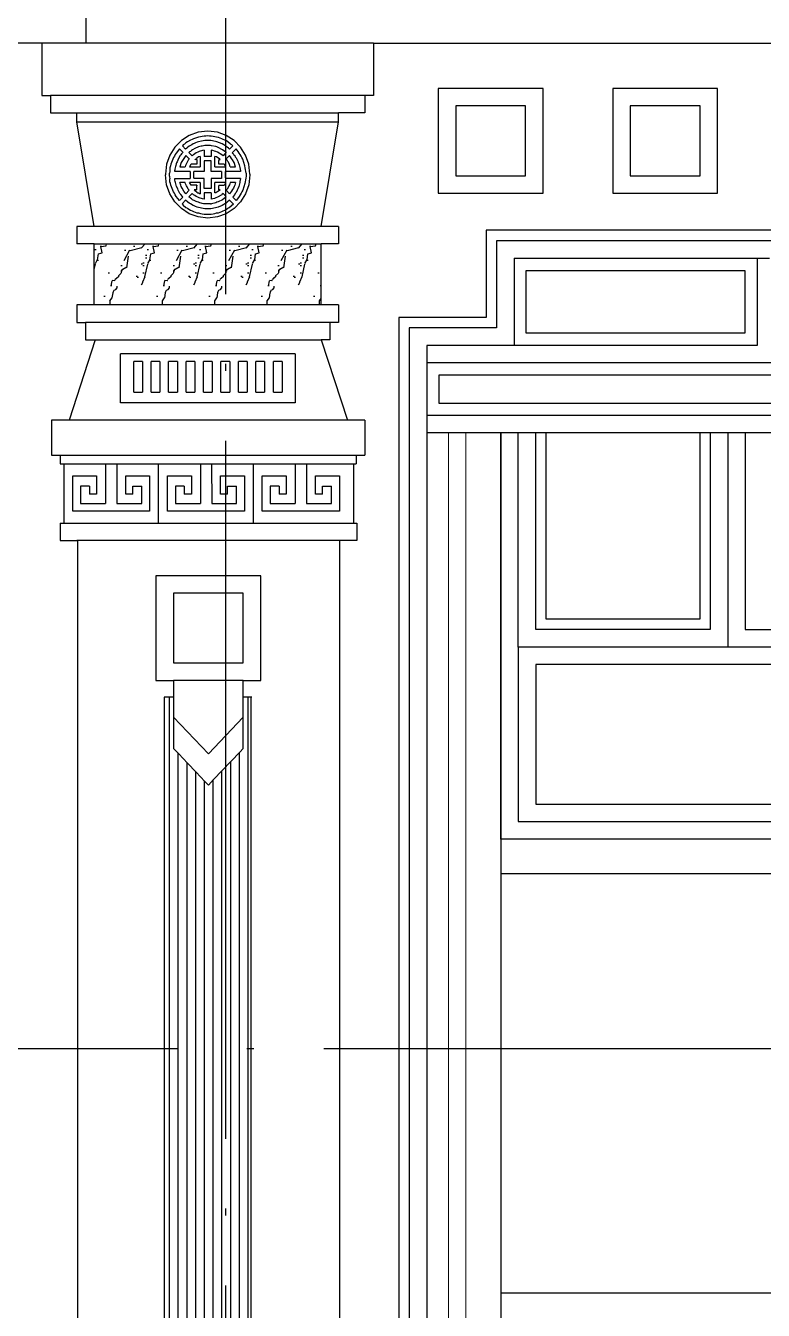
# Model space of a CAD drawing. Extents: x 44111 to 90315, y 4379 to 151689.
# Drawn here: x 60200 to 62312, y 134869 to 138549 of the extents above; entities that cross this region are included whole.
import ezdxf

# ---------------------------------------------------------------- set-up
doc = ezdxf.new("R2010")
doc.units = 0
doc.header["$LTSCALE"] = 1000
doc.header["$MEASUREMENT"] = 0
doc.linetypes.add('DOTE', pattern=[2.42, 2, -0.2, 0.02, -0.2])
for name, color, linetype in [('A-DOTE', 1, 'DOTE'), ('A-立面外墙材料填充', 8, 'Continuous'), ('A-立面看线', 50, 'Continuous'), ('J-LM-外墙材料分色', 249, 'Continuous'), ('J-LM-门窗框', 157, 'Continuous'), ('J-LM-门窗洞', 35, 'Continuous'), ('SURFACE', 6, 'Continuous')]:
    doc.layers.add(name, color=color, linetype=linetype)
doc.layers.add('细线', color=8, linetype='Continuous', lineweight=0)

# ---------------------------------------------------------------- blocks, each defined once
blk = doc.blocks.new('IKJJJJJJJ')
at = {"layer": 'A-立面外墙材料填充'}
for p, q in [((637449.7, -890108.2), (637427.3, -890122.8)), ((637475.1, -890098.9), (637449.7, -890108.2)), ((637462.5, -890117.5), (637457.8, -890120)), ((637476.7, -890112.7), (637462.5, -890117.5)), ((637502.8, -890095.7), (637475.1, -890098.9)), ((637482.3, -890111.9), (637476.7, -890112.7)), ((637487, -890111.1), (637482.3, -890111.9)), ((637492.5, -890110.3), (637487, -890111.1)), ((637497.2, -890110.3), (637492.5, -890110.3)), ((637502.8, -890109.5), (637497.2, -890110.3)), ((637530.4, -890098.9), (637502.8, -890095.7)), ((637507.5, -890110.3), (637502.8, -890109.5)), ((637513, -890110.3), (637507.5, -890110.3)), ((637518.6, -890111.1), (637513, -890110.3)), ((637528, -890112.7), (637518.6, -890111.1)), ((637533.6, -890114.3), (637528, -890112.7)), ((637555.8, -890108.2), (637530.4, -890098.9)), ((637543, -890117.5), (637533.6, -890114.3)), ((637547, -890120), (637543, -890117.5)), ((637578.3, -890122.8), (637555.8, -890108.2)), ((637408.6, -890141.9), (637394.3, -890164.8)), ((637427.3, -890122.8), (637408.6, -890141.9)), ((637421.5, -890146.6), (637412, -890158.7)), ((637431.3, -890156.6), (637421.5, -890146.6)), ((637432.5, -890135.3), (637430.5, -890137.9)), ((637439.6, -890147.3), (637430.5, -890137.9)), ((637436.5, -890132.9), (637432.5, -890135.3)), ((637440.4, -890129.6), (637436.5, -890132.9)), ((637442.8, -890144.8), (637439.6, -890147.3)), ((637445.2, -890126.4), (637440.4, -890129.6)), ((637446, -890141.6), (637442.8, -890144.8)), ((637453.1, -890121.6), (637445.2, -890126.4)), ((637449.9, -890139.2), (637446, -890141.6)), ((637453.1, -890136.8), (637449.9, -890139.2)), ((637453.8, -890153.8), (637450.7, -890155.4)), ((637457.8, -890120), (637453.1, -890121.6)), ((637457, -890135.2), (637453.1, -890136.8)), ((637456.2, -890151.4), (637453.8, -890153.8)), ((637459.4, -890149), (637456.2, -890151.4)), ((637460.9, -890132.7), (637457, -890135.2)), ((637465.7, -890145.8), (637459.4, -890149)), ((637464.1, -890131.1), (637460.9, -890132.7)), ((637468, -890129.5), (637464.1, -890131.1)), ((637469.6, -890144.1), (637465.7, -890145.8)), ((637472.8, -890127.9), (637468, -890129.5)), ((637472.8, -890142.5), (637469.6, -890144.1)), ((637476.7, -890126.3), (637472.8, -890127.9)), ((637476.7, -890140.9), (637472.8, -890142.5)), ((637478.3, -890154.5), (637474.4, -890156.1)), ((637484.6, -890124.7), (637476.7, -890126.3)), ((637479.9, -890140.1), (637476.7, -890140.9)), ((637487.8, -890151.3), (637478.3, -890154.5)), ((637483.8, -890139.3), (637479.9, -890140.1)), ((637487, -890138.5), (637483.8, -890139.3)), ((637494.1, -890123.1), (637484.6, -890124.7)), ((637494.9, -890136.9), (637487, -890138.5)), ((637492.5, -890150.5), (637487.8, -890151.3)), ((637492.5, -890150.5), (637492.5, -890153)), ((637492.5, -890153), (637492.5, -890168.2)), ((637511.5, -890123.1), (637494.1, -890123.1)), ((637510.7, -890136.9), (637494.9, -890136.9)), ((637513.8, -890137.7), (637510.7, -890136.9)), ((637516.2, -890123.9), (637511.5, -890123.1)), ((637517.8, -890151.3), (637513, -890150.5)), ((637513, -890150.5), (637513, -890153)), ((637513, -890153), (637513, -890168.2)), ((637525.7, -890140.1), (637513.8, -890137.7)), ((637520.1, -890124.7), (637516.2, -890123.9)), ((637522.5, -890152.9), (637517.8, -890151.3)), ((637524.9, -890125.5), (637520.1, -890124.7)), ((637526.5, -890154.5), (637522.5, -890152.9)), ((637528.8, -890126.3), (637524.9, -890125.5)), ((637528.8, -890140.9), (637525.7, -890140.1)), ((637531.2, -890156.1), (637526.5, -890154.5)), ((637544.6, -890132.7), (637528.8, -890126.3)), ((637532.8, -890142.5), (637528.8, -890140.9)), ((637545.4, -890149), (637532.8, -890142.5)), ((637548.5, -890135.2), (637544.6, -890132.7)), ((637551.7, -890153.8), (637545.4, -890149)), ((637551.7, -890121.6), (637547, -890120)), ((637551.7, -890136.8), (637548.5, -890135.2)), ((637556.4, -890124), (637551.7, -890121.6)), ((637555.7, -890139.2), (637551.7, -890136.8)), ((637554.9, -890155.4), (637551.7, -890153.8)), ((637558.8, -890141.6), (637555.7, -890139.2)), ((637560.4, -890126.4), (637556.4, -890124)), ((637562, -890144.8), (637558.8, -890141.6)), ((637568.3, -890132.9), (637560.4, -890126.4)), ((637565.1, -890147.3), (637562, -890144.8)), ((637574.9, -890138), (637565.1, -890147.3)), ((637572.2, -890135.3), (637568.3, -890132.9)), ((637574.9, -890138), (637572.2, -890135.3)), ((637584.1, -890146.6), (637574.3, -890156.6)), ((637597, -890141.9), (637578.3, -890122.8)), ((637590.4, -890154.6), (637584.1, -890146.6)), ((637592.7, -890158.7), (637590.4, -890154.6)), ((637611.2, -890164.8), (637597, -890141.9)), ((637385.2, -890190.7), (637382, -890219)), ((637394.3, -890164.8), (637385.2, -890190.7)), ((637397, -890190.9), (637396.2, -890195.7)), ((637398.6, -890186.1), (637397, -890190.9)), ((637401, -890181.2), (637398.6, -890186.1)), ((637402.5, -890176.4), (637401, -890181.2)), ((637404.9, -890171.6), (637402.5, -890176.4)), ((637407.3, -890167.5), (637404.9, -890171.6)), ((637409.6, -890162.7), (637407.3, -890167.5)), ((637412, -890158.7), (637409.6, -890162.7)), ((637412.8, -890190), (637411.2, -890194)), ((637413.6, -890186.8), (637412.8, -890190)), ((637415.2, -890183.5), (637413.6, -890186.8)), ((637416.8, -890179.5), (637415.2, -890183.5)), ((637423.1, -890166.6), (637416.8, -890179.5)), ((637425.4, -890163.4), (637423.1, -890166.6)), ((637427, -890186.1), (637423.1, -890198.1)), ((637427.8, -890161), (637425.4, -890163.4)), ((637434.1, -890174), (637427, -890186.1)), ((637430.2, -890157.7), (637427.8, -890161)), ((637431.3, -890156.6), (637430.2, -890157.7)), ((637440.4, -890165.9), (637434.1, -890174)), ((637443.6, -890185.2), (637438.8, -890194.8)), ((637449.9, -890175.6), (637440.4, -890165.9)), ((637445.2, -890182.7), (637443.6, -890185.2)), ((637446.7, -890179.5), (637445.2, -890182.7)), ((637449.1, -890177.1), (637446.7, -890179.5)), ((637450.7, -890155.4), (637448.9, -890156.8)), ((637458.6, -890166.6), (637448.9, -890156.8)), ((637449.9, -890175.6), (637449.1, -890177.1)), ((637455.4, -890190.1), (637453.8, -890192.5)), ((637471.2, -890190.1), (637455.4, -890190.1)), ((637460.2, -890165), (637458.6, -890166.6)), ((637462.5, -890163.4), (637460.2, -890165)), ((637465.7, -890161), (637462.5, -890163.4)), ((637469.6, -890158.5), (637465.7, -890161)), ((637467, -890177.1), (637465.7, -890178)), ((637470.4, -890174.8), (637467, -890177.1)), ((637471.2, -890177.1), (637467, -890177.1)), ((637474.4, -890156.1), (637469.6, -890158.5)), ((637472, -890173.2), (637470.4, -890174.8)), ((637471.2, -890177.1), (637471.2, -890179.6)), ((637471.2, -890179.6), (637471.2, -890190.1)), ((637476.7, -890169.9), (637472, -890173.2)), ((637481.5, -890168.3), (637476.7, -890169.9)), ((637481.5, -890168.3), (637481.5, -890198.1)), ((637513, -890168.2), (637492.5, -890168.2)), ((637513, -890181.2), (637492.5, -890181.2)), ((637492.5, -890181.2), (637492.5, -890211.9)), ((637513, -890211.9), (637513, -890181.2)), ((637528, -890169.9), (637523.3, -890168.3)), ((637523.3, -890198.1), (637523.3, -890168.3)), ((637537.5, -890176.4), (637528, -890169.9)), ((637543, -890163.4), (637531.2, -890156.1)), ((637534.3, -890177.1), (637534.3, -890179.6)), ((637534.3, -890177.1), (637538.2, -890177.1)), ((637534.3, -890190.1), (637534.3, -890179.6)), ((637550.1, -890190.1), (637534.3, -890190.1)), ((637538.2, -890177.1), (637537.5, -890176.4)), ((637544.6, -890165), (637543, -890163.4)), ((637547, -890166.6), (637544.6, -890165)), ((637556, -890156.6), (637547, -890166.6)), ((637551.7, -890192.5), (637550.1, -890190.1)), ((637556, -890156.6), (637554.9, -890155.4)), ((637565.1, -890165.9), (637555.2, -890175.3)), ((637556.4, -890177.1), (637555.2, -890175.3)), ((637558.8, -890179.5), (637556.4, -890177.1)), ((637560.4, -890182.7), (637558.8, -890179.5)), ((637562, -890185.2), (637560.4, -890182.7)), ((637565.1, -890191.6), (637562, -890185.2)), ((637568.3, -890169.9), (637565.1, -890165.9)), ((637565.9, -890194.8), (637565.1, -890191.6)), ((637570.6, -890174), (637568.3, -890169.9)), ((637573.8, -890178), (637570.6, -890174)), ((637574.3, -890156.6), (637573, -890157.9)), ((637573, -890157.9), (637575.4, -890160.3)), ((637578.5, -890186.1), (637573.8, -890178)), ((637575.4, -890160.3), (637577.7, -890163.5)), ((637577.7, -890163.5), (637580.1, -890165.9)), ((637582.4, -890198.1), (637578.5, -890186.1)), ((637580.1, -890165.9), (637581.7, -890169.1)), ((637581.7, -890169.1), (637584.1, -890172.4)), ((637584.1, -890172.4), (637588.8, -890182)), ((637588.8, -890182), (637590.4, -890186.1)), ((637590.4, -890186.1), (637592, -890189.3)), ((637592, -890189.3), (637592.7, -890192.5)), ((637595.9, -890162.7), (637592.7, -890158.7)), ((637598.3, -890167.5), (637595.9, -890162.7)), ((637600.6, -890171.6), (637598.3, -890167.5)), ((637603, -890176.4), (637600.6, -890171.6)), ((637609.3, -890195.7), (637603, -890176.4)), ((637620.3, -890190.7), (637611.2, -890164.8)), ((637623.5, -890219), (637620.3, -890190.7)), ((637382, -890219), (637382, -890221.5)), ((637385.2, -890249.8), (637382, -890221.5)), ((637393.9, -890211.1), (637393.1, -890216.7)), ((637393.1, -890224.7), (637393.1, -890216.7)), ((637393.1, -890224.7), (637393.1, -890227.2)), ((637393.1, -890227.2), (637393.9, -890232.8)), ((637394.7, -890200.6), (637393.9, -890206.2)), ((637393.9, -890206.2), (637393.9, -890211.1)), ((637396.2, -890195.7), (637394.7, -890200.6)), ((637410.4, -890197.2), (637408.9, -890205.3)), ((637408.9, -890205.3), (637408.9, -890207.8)), ((637408.9, -890211.9), (637408.9, -890207.8)), ((637452.3, -890211.9), (637408.9, -890211.9)), ((637411.2, -890194), (637410.4, -890197.2)), ((637423.1, -890198.1), (637438.1, -890198.1)), ((637438.8, -890194.8), (637438.1, -890198.1)), ((637450.8, -890198.1), (637450.7, -890198.2)), ((637452.3, -890195.7), (637450.8, -890198.1)), ((637450.8, -890198.1), (637481.5, -890198.1)), ((637453.8, -890192.5), (637452.3, -890195.7)), ((637452.3, -890211.9), (637452.3, -890229.5)), ((637492.5, -890211.9), (637463.3, -890211.9)), ((637463.3, -890229.5), (637463.3, -890211.9)), ((637542.2, -890211.9), (637513, -890211.9)), ((637523.3, -890198.1), (637554, -890198.1)), ((637542.2, -890211.9), (637542.2, -890229.5)), ((637553.3, -890195.7), (637551.7, -890192.5)), ((637554, -890198.1), (637553.3, -890195.7)), ((637553.3, -890229.5), (637553.3, -890211.9)), ((637596.7, -890211.9), (637553.3, -890211.9)), ((637554, -890198.1), (637554.1, -890198.2)), ((637567.5, -890198.1), (637565.9, -890194.8)), ((637567.5, -890198.1), (637582.4, -890198.1)), ((637592.7, -890192.5), (637593.5, -890196.6)), ((637593.5, -890196.6), (637594.3, -890199.8)), ((637594.3, -890199.8), (637596.2, -890209.3)), ((637596.2, -890209.3), (637596.7, -890211.9)), ((637610.1, -890200.6), (637609.3, -890195.7)), ((637610.9, -890206.2), (637610.1, -890200.6)), ((637611.7, -890211.1), (637610.9, -890206.2)), ((637612.5, -890216.7), (637611.7, -890211.1)), ((637612.5, -890224.7), (637611.7, -890230.3)), ((637612.5, -890216.7), (637612.5, -890224.7)), ((637623.5, -890221.5), (637620.3, -890249.8)), ((637623.5, -890219), (637623.5, -890221.5)), ((637394.3, -890275.8), (637385.2, -890249.8)), ((637393.9, -890235.1), (637393.9, -890232.8)), ((637394.7, -890240.8), (637393.9, -890235.1)), ((637396.2, -890245.6), (637394.7, -890240.8)), ((637397, -890250.5), (637396.2, -890245.6)), ((637398.6, -890255.3), (637397, -890250.5)), ((637401, -890260.1), (637398.6, -890255.3)), ((637402.5, -890265), (637401, -890260.1)), ((637404.9, -890269.8), (637402.5, -890265)), ((637408.9, -890232), (637444.8, -890232)), ((637408.9, -890236.1), (637408.9, -890232)), ((637409.6, -890240.1), (637408.9, -890236.1)), ((637410.4, -890243.3), (637409.6, -890240.1)), ((637411.2, -890247.3), (637410.4, -890243.3)), ((637412.8, -890250.6), (637411.2, -890247.3)), ((637413.6, -890254.6), (637412.8, -890250.6)), ((637416.8, -890261.1), (637413.6, -890254.6)), ((637418.3, -890265.1), (637416.8, -890261.1)), ((637423.1, -890274.8), (637418.3, -890265.1)), ((637425.4, -890250.5), (637423.1, -890243.3)), ((637438.1, -890243.3), (637423.1, -890243.3)), ((637427, -890254.5), (637425.4, -890250.5)), ((637429.4, -890259.3), (637427, -890254.5)), ((637434.1, -890267.4), (637429.4, -890259.3)), ((637438.8, -890246.5), (637438.1, -890243.3)), ((637442, -890253), (637438.8, -890246.5)), ((637449.7, -890265.2), (637440.4, -890275.5)), ((637443.6, -890255.4), (637442, -890253)), ((637446.7, -890261.9), (637443.6, -890255.4)), ((637444.8, -890232), (637445.4, -890232)), ((637445.4, -890232), (637452.3, -890232)), ((637449.1, -890264.3), (637446.7, -890261.9)), ((637449.7, -890265.2), (637449.1, -890264.3)), ((637455.4, -890250.5), (637450.8, -890243.3)), ((637481.5, -890243.3), (637450.8, -890243.3)), ((637452.3, -890229.5), (637452.3, -890231.3)), ((637452.3, -890231.3), (637452.3, -890232)), ((637471.2, -890250.5), (637455.4, -890250.5)), ((637463.3, -890229.5), (637463.3, -890232)), ((637489.4, -890232), (637463.3, -890232)), ((637464.1, -890264.3), (637465.7, -890265.9)), ((637467, -890264.3), (637464.1, -890264.3)), ((637471.2, -890264.3), (637467, -890264.3)), ((637471.2, -890250.5), (637471.2, -890253)), ((637471.2, -890264.3), (637471.2, -890253)), ((637481.5, -890243.3), (637481.5, -890273)), ((637491.1, -890232), (637489.4, -890232)), ((637492.5, -890232), (637491.1, -890232)), ((637492.5, -890260.1), (637492.5, -890232)), ((637513, -890260.1), (637492.5, -890260.1)), ((637542.2, -890232), (637513, -890232)), ((637513, -890232), (637513, -890260.1)), ((637523.3, -890273), (637523.3, -890243.3)), ((637554, -890243.3), (637523.3, -890243.3)), ((637537.5, -890265), (637530.4, -890269.8)), ((637534.3, -890250.5), (637534.3, -890253)), ((637534.3, -890250.5), (637550.1, -890250.5)), ((637534.3, -890264.3), (637534.3, -890253)), ((637538.2, -890264.3), (637534.3, -890264.3)), ((637538.2, -890264.3), (637537.5, -890265)), ((637542.2, -890229.5), (637542.2, -890232)), ((637553.3, -890245.6), (637550.1, -890250.5)), ((637553.3, -890229.5), (637553.3, -890232)), ((637596.2, -890232), (637553.3, -890232)), ((637554, -890243.3), (637553.3, -890245.6)), ((637558.8, -890261.9), (637555.3, -890265.4)), ((637565.1, -890275.5), (637555.3, -890265.4)), ((637562, -890255.4), (637558.8, -890261.9)), ((637563.5, -890253), (637562, -890255.4)), ((637565.1, -890249.8), (637563.5, -890253)), ((637565.9, -890246.5), (637565.1, -890249.8)), ((637567.5, -890243.3), (637565.9, -890246.5)), ((637582.4, -890243.3), (637567.5, -890243.3)), ((637573.8, -890263.4), (637570.6, -890267.4)), ((637576.2, -890259.3), (637573.8, -890263.4)), ((637578.5, -890254.5), (637576.2, -890259.3)), ((637580.1, -890250.5), (637578.5, -890254.5)), ((637582.4, -890243.3), (637580.1, -890250.5)), ((637587.2, -890265.1), (637584.1, -890271.5)), ((637588.8, -890261.1), (637587.2, -890265.1)), ((637592, -890254.6), (637588.8, -890261.1)), ((637592.7, -890250.6), (637592, -890254.6)), ((637593.5, -890247.3), (637592.7, -890250.6)), ((637594.3, -890243.3), (637593.5, -890247.3)), ((637595.1, -890240.1), (637594.3, -890243.3)), ((637596.7, -890232), (637595.1, -890240.1)), ((637596.7, -890232), (637596.2, -890232)), ((637603, -890265), (637600.6, -890269.8)), ((637609.3, -890245.6), (637603, -890265)), ((637610.1, -890240.8), (637609.3, -890245.6)), ((637610.9, -890235.1), (637610.1, -890240.8)), ((637611.7, -890230.3), (637610.9, -890235.1)), ((637620.3, -890249.8), (637611.2, -890275.8)), ((637408.6, -890298.7), (637394.3, -890275.8)), ((637407.3, -890273.8), (637404.9, -890269.8)), ((637409.6, -890278.7), (637407.3, -890273.8)), ((637427.3, -890317.8), (637408.6, -890298.7)), ((637412, -890282.7), (637409.6, -890278.7)), ((637421.5, -890294.8), (637412, -890282.7)), ((637413.3, -890301), (637413.4, -890301)), ((637431.3, -890284.8), (637421.5, -890294.8)), ((637425.4, -890277.2), (637423.1, -890274.8)), ((637430.2, -890283.6), (637425.4, -890277.2)), ((637431.3, -890284.8), (637430.2, -890283.6)), ((637439.6, -890294.1), (637430.6, -890303.3)), ((637440.4, -890275.5), (637434.1, -890267.4)), ((637446, -890298.9), (637439.6, -890294.1)), ((637449.9, -890302.2), (637446, -890298.9)), ((637458.6, -890274.8), (637449, -890283.8)), ((637453.8, -890287.5), (637449, -890283.8)), ((637453.1, -890303.8), (637449.9, -890302.2)), ((637456.2, -890290), (637453.8, -890287.5)), ((637459.4, -890292.4), (637456.2, -890290)), ((637460.2, -890276.4), (637458.6, -890274.8)), ((637465.7, -890295.6), (637459.4, -890292.4)), ((637462.5, -890278), (637460.2, -890276.4)), ((637465.7, -890280.4), (637462.5, -890278)), ((637465.7, -890265.9), (637470.4, -890269.1)), ((637469.6, -890282.8), (637465.7, -890280.4)), ((637469.6, -890297.2), (637465.7, -890295.6)), ((637474.4, -890285.2), (637469.6, -890282.8)), ((637472.8, -890298.8), (637469.6, -890297.2)), ((637470.4, -890269.1), (637472, -890270.7)), ((637472, -890270.7), (637474.4, -890272.3)), ((637476.7, -890299.6), (637472.8, -890298.8)), ((637474.4, -890272.3), (637476.7, -890273.1)), ((637478.3, -890286.8), (637474.4, -890285.2)), ((637476.7, -890273.1), (637479.1, -890274.8)), ((637479.9, -890301.2), (637476.7, -890299.6)), ((637487.8, -890290.1), (637478.3, -890286.8)), ((637479.1, -890274.8), (637481.5, -890275.6)), ((637483.8, -890302.1), (637479.9, -890301.2)), ((637481.5, -890273), (637481.5, -890275.6)), ((637487, -890302.9), (637483.8, -890302.1)), ((637492.5, -890290.9), (637487.8, -890290.1)), ((637513, -890273.1), (637492.5, -890273.1)), ((637492.5, -890273.1), (637492.5, -890290.9)), ((637513, -890273.1), (637513, -890290.9)), ((637517.8, -890290.1), (637513, -890290.9)), ((637525.7, -890301.2), (637513.8, -890303.7)), ((637522.5, -890288.5), (637517.8, -890290.1)), ((637526.5, -890286.8), (637522.5, -890288.5)), ((637525.7, -890272.2), (637523.3, -890273)), ((637528, -890270.6), (637525.7, -890272.2)), ((637528.8, -890299.6), (637525.7, -890301.2)), ((637531.2, -890285.2), (637526.5, -890286.8)), ((637530.4, -890269.8), (637528, -890270.6)), ((637532.8, -890298.8), (637528.8, -890299.6)), ((637543, -890278), (637531.2, -890285.2)), ((637545.4, -890292.4), (637532.8, -890298.8)), ((637544.6, -890276.4), (637543, -890278)), ((637547, -890274.8), (637544.6, -890276.4)), ((637554.9, -890285.1), (637545.4, -890292.4)), ((637556, -890284), (637547, -890274.8)), ((637555.7, -890302.2), (637551.7, -890303.8)), ((637556, -890284), (637554.9, -890285.1)), ((637558.8, -890298.9), (637555.7, -890302.2)), ((637565.1, -890294.1), (637558.8, -890298.9)), ((637568.3, -890271.4), (637565.1, -890275.5)), ((637565.1, -890294.1), (637574.7, -890303.2)), ((637570.6, -890267.4), (637568.3, -890271.4)), ((637575.4, -890283.6), (637574.3, -890284.8)), ((637584.1, -890294.8), (637574.3, -890284.8)), ((637580.1, -890277.2), (637575.4, -890283.6)), ((637597, -890298.7), (637578.3, -890317.8)), ((637581.7, -890274.8), (637580.1, -890277.2)), ((637584.1, -890271.5), (637581.7, -890274.8)), ((637590.9, -890285.8), (637584.1, -890294.8)), ((637592.7, -890282.7), (637590.9, -890285.8)), ((637595.9, -890278.7), (637592.7, -890282.7)), ((637598.3, -890273.8), (637595.9, -890278.7)), ((637611.2, -890275.8), (637597, -890298.7)), ((637600.6, -890269.8), (637598.3, -890273.8)), ((637449.7, -890332.4), (637427.3, -890317.8)), ((637430.6, -890303.3), (637429.4, -890304.6)), ((637429.4, -890304.6), (637432.5, -890307.8)), ((637432.5, -890307.8), (637440.4, -890314.3)), ((637440.4, -890314.3), (637445.2, -890316.7)), ((637445.2, -890316.7), (637449.1, -890319.9)), ((637449.1, -890319.9), (637453.1, -890322.3)), ((637475.1, -890341.6), (637449.7, -890332.4)), ((637460.9, -890308.6), (637453.1, -890303.8)), ((637453.1, -890322.3), (637457.8, -890323.9)), ((637457.8, -890323.9), (637462.5, -890326.4)), ((637464.1, -890310.2), (637460.9, -890308.6)), ((637462.5, -890326.4), (637472, -890329.6)), ((637468, -890311.8), (637464.1, -890310.2)), ((637472.8, -890313.5), (637468, -890311.8)), ((637472, -890329.6), (637476.7, -890330.4)), ((637476.7, -890314.3), (637472.8, -890313.5)), ((637480.7, -890315.9), (637476.7, -890314.3)), ((637476.7, -890330.4), (637482.3, -890332)), ((637484.6, -890316.7), (637480.7, -890315.9)), ((637482.3, -890332), (637487, -890332.8)), ((637494.1, -890318.3), (637484.6, -890316.7)), ((637490.9, -890303.7), (637487, -890302.9)), ((637487, -890332.8), (637492.5, -890333.6)), ((637494.9, -890303.7), (637490.9, -890303.7)), ((637492.5, -890333.6), (637513, -890333.6)), ((637511.5, -890318.3), (637494.1, -890318.3)), ((637498.8, -890304.5), (637494.9, -890303.7)), ((637506.7, -890304.5), (637498.8, -890304.5)), ((637510.7, -890303.7), (637506.7, -890304.5)), ((637510.7, -890303.7), (637513.8, -890303.7)), ((637516.2, -890317.5), (637511.5, -890318.3)), ((637513, -890333.6), (637518.6, -890332.8)), ((637520.1, -890316.7), (637516.2, -890317.5)), ((637518.6, -890332.8), (637523.3, -890332)), ((637524.9, -890315.9), (637520.1, -890316.7)), ((637523.3, -890332), (637528, -890330.4)), ((637528.8, -890314.3), (637524.9, -890315.9)), ((637528, -890330.4), (637533.6, -890329.6)), ((637532.8, -890313.5), (637528.8, -890314.3)), ((637555.8, -890332.4), (637530.4, -890341.6)), ((637544.6, -890308.6), (637532.8, -890313.5)), ((637533.6, -890329.6), (637543, -890326.4)), ((637543, -890326.4), (637547, -890323.9)), ((637548.5, -890306.2), (637544.6, -890308.6)), ((637547, -890323.9), (637551.7, -890322.3)), ((637551.7, -890303.8), (637548.5, -890306.2)), ((637551.7, -890322.3), (637556.4, -890319.9)), ((637578.3, -890317.8), (637555.8, -890332.4)), ((637556.4, -890319.9), (637560.4, -890316.7)), ((637560.4, -890316.7), (637564.3, -890314.3)), ((637564.3, -890314.3), (637576.2, -890304.6)), ((637576.2, -890304.6), (637574.7, -890303.2)), ((637502.8, -890344.9), (637475.1, -890341.6)), ((637530.4, -890341.6), (637502.8, -890344.9)), ((637752.8, -890733.8), (637252.8, -890733.8)), ((637252.8, -890873.8), (637252.8, -890733.8)), ((637752.8, -890733.8), (637752.8, -890873.8)), ((637315.8, -890755.8), (637290.8, -890755.8)), ((637290.8, -890843.2), (637290.8, -890755.8)), ((637315.8, -890755.8), (637315.8, -890843.2)), ((637365.8, -890755.8), (637340.8, -890755.8)), ((637340.8, -890843.2), (637340.8, -890755.8)), ((637365.8, -890755.8), (637365.8, -890843.2)), ((637415.8, -890755.8), (637390.8, -890755.8)), ((637390.8, -890843.2), (637390.8, -890755.8)), ((637415.8, -890755.8), (637415.8, -890843.2)), ((637465.8, -890755.8), (637440.8, -890755.8)), ((637440.8, -890843.2), (637440.8, -890755.8)), ((637465.8, -890755.8), (637465.8, -890843.2)), ((637515.8, -890755.8), (637490.8, -890755.8)), ((637490.8, -890843.2), (637490.8, -890755.8)), ((637515.8, -890755.8), (637515.8, -890843.2)), ((637565.8, -890755.8), (637540.8, -890755.8)), ((637540.8, -890843.2), (637540.8, -890755.8)), ((637565.8, -890755.8), (637565.8, -890843.2)), ((637615.8, -890755.8), (637590.8, -890755.8)), ((637590.8, -890843.2), (637590.8, -890755.8)), ((637615.8, -890755.8), (637615.8, -890843.2)), ((637665.8, -890755.8), (637640.8, -890755.8)), ((637640.8, -890843.2), (637640.8, -890755.8)), ((637665.8, -890755.8), (637665.8, -890843.2)), ((637715.8, -890755.8), (637690.8, -890755.8)), ((637690.8, -890843.2), (637690.8, -890755.8)), ((637715.8, -890755.8), (637715.8, -890843.2)), ((637290.8, -890843.2), (637315.8, -890843.2)), ((637340.8, -890843.2), (637365.8, -890843.2)), ((637390.8, -890843.2), (637415.8, -890843.2)), ((637440.8, -890843.2), (637465.8, -890843.2)), ((637490.8, -890843.2), (637515.8, -890843.2)), ((637540.8, -890843.2), (637565.8, -890843.2)), ((637590.8, -890843.2), (637615.8, -890843.2)), ((637640.8, -890843.2), (637665.8, -890843.2)), ((637690.8, -890843.2), (637715.8, -890843.2)), ((637752.8, -890873.8), (637252.8, -890873.8)), ((637210.1, -891048.8), (637210.1, -891162.6)), ((637242.4, -891048.8), (637242.4, -891162.6)), ((637362.1, -891218.8), (637362.1, -891048.8)), ((637481.7, -891048.8), (637481.7, -891162.6)), ((637514, -891048.8), (637514.1, -891162.6)), ((637633.7, -891218.8), (637633.7, -891048.8)), ((637753.3, -891048.8), (637753.3, -891162.6)), ((637785.7, -891048.8), (637785.7, -891162.6)), ((637116, -891083.1), (637184.6, -891083.1)), ((637116, -891184.6), (637116, -891083.1)), ((637184.6, -891083.1), (637184.6, -891135.6)), ((637268, -891135.6), (637268, -891083.1)), ((637268, -891083.1), (637336.5, -891083.1)), ((637336.5, -891083.1), (637336.5, -891184.6)), ((637387.6, -891083.1), (637456.2, -891083.1)), ((637387.6, -891184.6), (637387.6, -891083.1)), ((637456.2, -891083.1), (637456.2, -891135.6)), ((637539.6, -891135.6), (637539.6, -891083.1)), ((637539.6, -891083.1), (637608.2, -891083.1)), ((637608.2, -891083.1), (637608.2, -891184.6)), ((637659.2, -891083.1), (637727.8, -891083.1)), ((637659.2, -891184.6), (637659.2, -891083.1)), ((637727.8, -891083.1), (637727.8, -891135.6)), ((637811.2, -891135.6), (637811.2, -891083.1)), ((637811.2, -891083.1), (637879.8, -891083.1)), ((637879.8, -891083.1), (637879.8, -891184.6)), ((637138.7, -891113.1), (637138.7, -891162.6)), ((637164.2, -891113.1), (637138.7, -891113.1)), ((637164.2, -891113.1), (637164.2, -891135.6)), ((637184.6, -891135.6), (637164.2, -891135.6)), ((637288.3, -891135.6), (637268, -891135.6)), ((637288.3, -891135.6), (637288.3, -891113.1)), ((637288.3, -891113.1), (637313.9, -891113.1)), ((637313.9, -891162.6), (637313.9, -891113.1)), ((637410.3, -891113.1), (637410.3, -891162.6)), ((637435.8, -891113.1), (637410.3, -891113.1)), ((637435.8, -891113.1), (637435.8, -891135.6)), ((637456.2, -891135.6), (637435.8, -891135.6)), ((637559.9, -891135.6), (637539.6, -891135.6)), ((637559.9, -891135.6), (637559.9, -891113.1)), ((637559.9, -891113.1), (637585.5, -891113.1)), ((637585.5, -891162.6), (637585.5, -891113.1)), ((637681.9, -891113.1), (637681.9, -891162.6)), ((637707.4, -891113.1), (637681.9, -891113.1)), ((637707.4, -891113.1), (637707.4, -891135.6)), ((637727.8, -891135.6), (637707.4, -891135.6)), ((637831.5, -891135.6), (637811.2, -891135.6)), ((637831.5, -891135.6), (637831.5, -891113.1)), ((637831.5, -891113.1), (637857.1, -891113.1)), ((637857.1, -891162.6), (637857.1, -891113.1)), ((637336.5, -891184.6), (637116, -891184.6)), ((637138.7, -891162.6), (637210.1, -891162.6)), ((637242.4, -891162.6), (637313.9, -891162.6)), ((637608.2, -891184.6), (637387.6, -891184.6)), ((637410.3, -891162.6), (637481.7, -891162.6)), ((637514.1, -891162.6), (637585.5, -891162.6)), ((637879.8, -891184.6), (637659.2, -891184.6)), ((637681.9, -891162.6), (637753.3, -891162.6)), ((637785.7, -891162.6), (637857.1, -891162.6))]:
    blk.add_line(p, q, dxfattribs=at)
at = {"layer": 'A-立面看线'}
for p, q in [((637154.8, -889843.8), (637154.8, -889743.8)), ((637027.8, -889843.8), (637027.8, -889993.8)), ((637977.8, -889843.8), (637027.8, -889843.8)), ((637052.8, -889843.8), (637027.8, -889843.8)), ((637977.8, -889843.8), (637977.8, -889993.8)), ((637977.8, -889843.8), (641712.4, -889843.8)), ((637027.8, -889993.8), (637052.8, -889993.8)), ((637052.8, -889993.8), (637052.8, -890043.8)), ((637952.8, -889993.8), (637052.8, -889993.8)), ((637977.8, -889993.8), (637952.8, -889993.8)), ((637952.8, -889993.8), (637952.8, -890043.8)), ((637052.8, -890043.8), (637127.8, -890043.8)), ((637127.8, -890043.8), (637877.8, -890043.8)), ((637127.8, -890068.8), (637127.8, -890043.8)), ((637877.8, -890068.8), (637877.8, -890043.8)), ((637952.8, -890043.8), (637877.8, -890043.8)), ((637127.8, -890068.8), (637877.8, -890068.8)), ((637177.8, -890368.8), (637127.8, -890068.8)), ((637827.8, -890368.8), (637877.8, -890068.8)), ((637127.8, -890368.8), (637127.8, -890418.8)), ((637877.8, -890368.8), (637127.8, -890368.8)), ((637877.8, -890368.8), (637877.8, -890418.8)), ((637177.8, -890418.8), (637127.8, -890418.8)), ((637177.8, -890593.8), (637177.8, -890418.8)), ((637177.8, -890418.8), (637827.8, -890418.8)), ((637827.8, -890593.8), (637827.8, -890418.8)), ((637877.8, -890418.8), (637827.8, -890418.8)), ((637127.8, -890593.8), (637127.8, -890643.8)), ((637177.8, -890593.8), (637127.8, -890593.8)), ((637827.8, -890593.8), (637177.8, -890593.8)), ((637877.8, -890593.8), (637827.8, -890593.8)), ((637877.8, -890593.8), (637877.8, -890643.8)), ((637127.8, -890643.8), (637152.8, -890643.8)), ((637152.8, -890643.8), (637152.8, -890693.8)), ((637852.8, -890643.8), (637152.8, -890643.8)), ((637852.8, -890643.8), (637852.8, -890693.8)), ((637877.8, -890643.8), (637852.8, -890643.8)), ((637180.5, -890693.8), (637105.5, -890923.8)), ((637152.8, -890693.8), (637177.8, -890693.8)), ((637177.8, -890693.8), (637827.8, -890693.8)), ((637827.8, -890693.8), (637902.8, -890923.8)), ((637852.8, -890693.8), (637827.8, -890693.8)), ((637055.5, -890923.8), (637055.5, -891023.8)), ((637952.8, -890923.8), (637055.5, -890923.8)), ((637952.8, -890923.8), (637952.8, -891023.8)), ((637055.5, -891023.8), (637952.8, -891023.8)), ((637080.5, -891023.8), (637080.5, -891048.8)), ((637927.8, -891023.8), (637927.8, -891048.8)), ((637080.5, -891048.8), (637927.8, -891048.8)), ((637090.5, -891048.8), (637090.5, -891218.8)), ((637920.1, -891048.8), (637920.1, -891218.8)), ((637080.1, -891218.8), (637080.1, -891268.8)), ((637080.1, -891218.8), (637930.1, -891218.8)), ((637930.1, -891218.8), (637930.1, -891268.8)), ((637080.1, -891268.8), (637127.8, -891268.8)), ((637877.8, -891268.8), (637127.8, -891268.8)), ((637930.1, -891268.8), (637877.8, -891268.8))]:
    blk.add_line(p, q, dxfattribs=at)

msp = doc.modelspace()

# ---------------------------------------------------------------- hatches: boundary and pattern name
at = {"layer": 'J-LM-外墙材料分色'}
h = msp.add_hatch(dxfattribs=at)
h.set_pattern_fill('大理石', color=159, scale=50)
h.set_pattern_definition([(41.9872125, (-595943.72, 755447.22), (299.9999956, 225.0000049), [4.804866, -1004.216925]), (68.1985905, (-596015.15, 755439.72), (149.9999999, 450.0000002), [17.30946, -1194.35262]), (60.945396, (-596018.721, 755431.15), (149.99998994, 225.0000064), [7.35402, -1536.99045]), (90, (-596015.15, 755437.58), (150, -9e-15), [2.142857, -222.85713]), (71.565051, (-595945.15, 755442.936), (3e-07, 225.0000005), [4.51754, -469.824105]), (171.469234, (-595945.15, 755442.936), (-149.9999995, 1.4e-06), [7.222767, -1509.5583]), (79.215702, (-595955.15, 755429.007), (150.00000075, 900.0000004), [15.269685, -1588.04715]), (62.1329961, (-596068.007, 755497.5784), (599.99999271, 1125.0000044), [35.147284, -7345.78245]), (0, (-596065.85, 755530.57), (0, 225), [0, -150]), (64.9831065, (-595968.721, 755571.507), (300.00000076, 674.99999954), [23.647065, -2459.2947]), (81.4391104, (-595910.8642, 755482.5784), (299.999999483, 2024.99998723), [33.588522, -7020.0009]), (82.8749836, (-595993.721, 755502.936), (149.99999099, 1125.00000113), [17.276266, -3610.7397]), (76.75948, (-596008.721, 755455.793), (150.00000146, 674.99999948), [37.42339, -3892.0326]), (0, (-596032.1, 755455.9), (0, 225), [0, -150]), (0, (-596029.7, 755453.5), (0, 225), [0, -150]), (0, (-596012.82, 755465.54), (0, 225), [0, -150]), (0, (-596017.64, 755492.03), (0, 225), [0, -150]), (59.0362434, (-596000.15, 755492.221), (149.99998805, 225.00000645), [12.494896, -2611.4334]), (0, (-595993.74, 755502.52), (0, 225), [0, -150]), (0, (-596012.82, 755494.44), (0, 225), [0, -150]), (0, (-596005.6, 755508.9), (0, 225), [0, -150]), (0, (-596012.82, 755487.21), (0, 225), [0, -150]), (50.194429, (-595925.864, 755471.864), (150.0000001, 225.0000001), [5.57875, -1165.9587]), (90, (-595925.86, 755465.44), (150, -9e-15), [6.42857, -218.57142]), (43.6677801, (-595933.721, 755457.936), (450.00000034, 449.99999912), [10.862076, -2270.1738]), (90, (-595933.72, 755455.8), (150, -9e-15), [2.142857, -222.85713]), (39.805571, (-595940.15, 755450.436), (299.99999284, 225.00000885), [8.368125, -1748.93805]), (0, (-595962.2, 755465.54), (0, 225), [0, -150]), (0, (-595925.54, 755472.33), (0, 225), [0, -150]), (0, (-595925.54, 755472.33), (0, 225), [0, -150]), (29.3577535, (-595922.293, 755476.15), (449.9999991, 225.0000013), [13.112542, -1363.704435]), (0, (-595926.06, 755487.21), (0, 225), [0, -150]), (146.309932, (-595968.721, 755571.507), (-300.00000184, 224.9999961), [15.452362, -1607.0457]), (8.1301023, (-595985.15, 755541.507), (1499.99998944, 224.99999867), [15.152287, -3166.8282]), (47.8624052, (-596018.721, 755537.221), (600.000000265, 674.999999374), [20.22829, -4227.71235]), (14.6208739, (-596051.579, 755528.65), (899.99999752, 225.00000939), [33.956755, -3531.5025]), (0, (-596039.34, 755542.6), (0, 225), [0, -150]), (18.4349488, (-595991.579, 755520.078), (600.00000006, 224.9999993), [6.77631, -1416.248625]), (16.699244, (-595985.15, 755522.22), (149.999997, 1.24e-05), [3.72868, -779.294295]), (101.093723, (-595981.5785, 755523.293), (-300.00000262, 1574.99998526), [18.561123, -3879.2748]), (0, (-596000.77, 755532.98), (0, 225), [0, -150]), (0, (-595985.23, 755541.93), (0, 225), [0, -150]), (0, (-596005.6, 755516.12), (0, 225), [0, -150]), (0, (-596024.87, 755564.29), (0, 225), [0, -150]), (0, (-596032.1, 755554.65), (0, 225), [0, -150]), (44.1449026, (-595993.721, 755568.293), (450.00000077, 449.99999998), [16.92194, -3536.6853]), (54.5829447, (-596005.15, 755552.221), (150.00000042, 224.99999911), [19.720626, -4121.6106]), (0, (-595993.52, 755568.44), (0, 225), [0, -150]), (0, (-596015.23, 755557.06), (0, 225), [0, -150]), (0, (-595993.52, 755568.44), (0, 225), [0, -150]), (0, (-596005.13, 755551.87), (0, 225), [0, -150]), (75.0685828, (-595970.15, 755543.65), (150, 675.0000002), [5.544348, -1158.76875]), (90, (-595968.72, 755549), (150, -9e-15), [22.5, -202.5]), (50.194429, (-595942.293, 755643.293), (150.0000001, 225.0000001), [5.57875, -1165.9587]), (0, (-595983.9, 755595.6), (0, 225), [0, -150]), (0, (-595979.08, 755593.2), (0, 225), [0, -150]), (0, (-595998.36, 755598), (0, 225), [0, -150]), (0, (-595974.26, 755624.5), (0, 225), [0, -150]), (53.1301023, (-595958.721, 755611.15), (150.00000021, 224.99999986), [10.714286, -2239.28565]), (90, (-595958.72, 755592.94), (150, -9e-15), [18.214285, -206.78571]), (0, (-595958.7, 755593.3), (0, 225), [0, -150]), (23.1985905, (-595947.293, 755641.15), (450.0000003, 225.0000001), [5.43984, -1136.926125]), (66.037511, (-595948.72, 755637.936), (150, 449.9999997), [3.51745, -735.14688]), (66.037511, (-595950.15, 755634.72), (150, 449.9999997), [3.51745, -735.14688]), (81.8698976, (-595952.293, 755619.721), (150.00000065, 1125.00000011), [15.152287, -3166.8282]), (90, (-595938.72, 755647.58), (150, -9e-15), [5.357144, -219.642855]), (0, (-595955.2, 755655.08), (0, 225), [0, -150])])
h.paths.add_polyline_path([(61046.2, 137749.2), (61046.2, 137924.2), (60396.2, 137924.2), (60396.2, 137749.2)])

# ---------------------------------------------------------------- linework, layer by layer
at = {"layer": 'A-DOTE'}
for p, q in [((60773.5, 130520.4), (60773.5, 142869.2)), ((53793.5, 135619.2), (77553.5, 135619.2))]:
    msp.add_line(p, q, dxfattribs=at)
at = {"layer": 'A-立面外墙材料填充'}
for p, q in [((60573, 136973.6), (60573, 136673.6)), ((60873, 136973.6), (60573, 136973.6)), ((60873, 136673.6), (60873, 136973.6)), ((60623, 136923.6), (60623, 136723.6)), ((60823, 136923.6), (60623, 136923.6)), ((60823, 136723.6), (60823, 136923.6)), ((60623, 136723.6), (60823, 136723.6)), ((60573, 136673.6), (60623, 136673.6)), ((60623, 136673.6), (60623, 136625.6)), ((60823, 136673.6), (60623, 136673.6)), ((60823, 136673.6), (60873, 136673.6)), ((60823, 136625.6), (60823, 136673.6)), ((60596, 136625.6), (60596, 133032.2)), ((60598, 136625.6), (60596, 136625.6)), ((60613, 136625.6), (60598, 136625.6)), ((60611, 136625.6), (60611, 133032.2)), ((60623, 136625.6), (60613, 136625.6)), ((60623, 136625.6), (60623, 136568.3)), ((60838, 136625.6), (60823, 136625.6)), ((60823, 136568.3), (60823, 136625.6)), ((60836, 136625.6), (60836, 133032.2)), ((60848, 136625.6), (60838, 136625.6)), ((60846, 133032.2), (60846, 136625.6)), ((60623, 136568.3), (60723, 136463.1)), ((60623, 136568.3), (60623, 136478.9)), ((60823, 136568.3), (60723, 136463.1)), ((60823, 136478.9), (60823, 136568.3)), ((60623, 136478.9), (60638, 136463.1)), ((60636, 136465.2), (60636, 134282)), ((60638, 136463.1), (60663, 136436.7)), ((60813, 136468.3), (60788, 136442)), ((60811, 136466.2), (60811, 134282)), ((60823, 136478.9), (60813, 136468.3)), ((60661, 136438.9), (60661, 134282)), ((60663, 136436.7), (60688, 136410.4)), ((60788, 136442), (60763, 136415.7)), ((60786, 136439.9), (60786, 134282)), ((60686, 136412.5), (60686, 134282)), ((60688, 136410.4), (60713, 136384.1)), ((60711, 136386.2), (60711, 134282)), ((60723, 136373.6), (60713, 136384.1)), ((60738, 136389.4), (60723, 136373.6)), ((60736, 136387.3), (60736, 134282)), ((60738, 136389.4), (60763, 136415.7)), ((60761, 136413.6), (60761, 134282))]:
    msp.add_line(p, q, dxfattribs=at)
at = {"layer": 'A-立面看线'}
for p, q in [((60373.2, 138499.2), (55453.5, 138499.2)), ((61381.6, 138369.2), (61381.6, 138069.2)), ((61681.6, 138369.2), (61381.6, 138369.2)), ((61681.6, 138069.2), (61681.6, 138369.2)), ((61881.6, 138369.2), (61881.6, 138069.2)), ((62181.6, 138369.2), (61881.6, 138369.2)), ((62181.6, 138069.2), (62181.6, 138369.2)), ((61431.6, 138319.2), (61431.6, 138119.2)), ((61631.6, 138319.2), (61431.6, 138319.2)), ((61631.6, 138119.2), (61631.6, 138319.2)), ((61931.6, 138319.2), (61931.6, 138119.2)), ((62131.6, 138319.2), (61931.6, 138319.2)), ((62131.6, 138119.2), (62131.6, 138319.2)), ((61431.6, 138119.2), (61631.6, 138119.2)), ((61931.6, 138119.2), (62131.6, 138119.2)), ((61381.6, 138069.2), (61681.6, 138069.2)), ((61881.6, 138069.2), (62181.6, 138069.2)), ((64608.5, 137963.2), (61518.5, 137963.2)), ((61518.5, 137963.2), (61518.5, 137713.2)), ((61548.5, 137933.2), (61548.5, 137683.2)), ((64578.5, 137933.2), (61548.5, 137933.2)), ((61598.5, 137883.2), (61598.5, 137633.2)), ((61598.5, 137883.2), (62295, 137883.2)), ((62295, 137883.2), (62330, 137883.2)), ((62295, 137883.2), (62295, 137633.2)), ((61633.5, 137668.2), (61633.5, 137848.2)), ((61633.5, 137848.2), (62260, 137848.2)), ((62260, 137848.2), (62260, 137668.2)), ((61518.5, 137713.2), (61268.5, 137713.2)), ((61268.5, 137713.2), (61268.5, 131719.2)), ((61298.5, 137683.2), (61298.5, 131719.2)), ((61548.5, 137683.2), (61298.5, 137683.2)), ((61598.5, 137633.2), (61348.5, 137633.2)), ((61348.5, 137633.2), (61348.5, 137583.2)), ((62295, 137633.2), (61598.5, 137633.2)), ((62260, 137668.2), (61633.5, 137668.2)), ((64728.5, 137583.2), (61348.5, 137583.2)), ((61348.5, 137583.2), (61348.5, 137433.2)), ((61383.5, 137548.2), (61383.5, 137468.2)), ((64693.5, 137548.2), (61383.5, 137548.2)), ((61383.5, 137468.2), (64693.5, 137468.2)), ((61348.5, 137433.2), (64728.5, 137433.2)), ((61348.5, 137433.2), (61348.5, 131719.2)), ((64778.5, 137383.2), (61348.5, 137383.2)), ((60348.5, 137074.2), (60348.5, 132824.2)), ((61098.5, 137074.2), (61098.5, 132824.2))]:
    msp.add_line(p, q, dxfattribs=at)
at = {"layer": 'J-LM-门窗框'}
for p, q in [((61610.7, 136769.2), (61610.7, 137383.2)), ((62210.7, 137383.2), (62210.7, 136769.2)), ((62260.7, 137383.2), (62260.7, 136819.2)), ((62260.7, 136819.2), (63860.7, 136819.2)), ((64510.7, 136769.2), (61610.7, 136769.2)), ((62210.7, 136769.2), (61610.7, 136769.2)), ((61610.7, 136769.2), (61610.7, 136269.2)), ((62160.7, 136719.2), (61660.7, 136719.2)), ((64460.7, 136719.2), (61660.7, 136719.2)), ((61660.7, 136719.2), (61660.7, 136319.2)), ((61660.7, 136319.2), (64460.7, 136319.2)), ((61610.7, 136269.2), (64510.7, 136269.2))]:
    msp.add_line(p, q, dxfattribs=at)
for points in [[(62160.7, 137383.2), (62160.7, 136819.2), (61660.7, 136819.2), (61660.7, 137383.2)], [(62130.7, 137383.2), (62130.7, 136849.2), (61690.7, 136849.2), (61690.7, 137383.2)]]:
    msp.add_lwpolyline(points, dxfattribs=at)
at = {"layer": 'J-LM-门窗洞'}
for p, q in [((61560.7, 137383.2), (61560.7, 131719.2)), ((64560.7, 136219.2), (61560.7, 136219.2)), ((64560.7, 136119.2), (61560.7, 136119.2)), ((61560.7, 134919.2), (64569.9, 134919.2))]:
    msp.add_line(p, q, dxfattribs=at)
msp.add_lwpolyline([(64560.7, 137383.2), (64560.7, 136219.2), (61560.7, 136219.2), (61560.7, 137383.2)], dxfattribs=at)
at = {"layer": '细线'}
for p, q in [((61410.7, 131719.2), (61410.7, 137383.2)), ((61460.7, 131719.2), (61460.7, 137383.2))]:
    msp.add_line(p, q, dxfattribs=at)
msp.add_lwpolyline([(61560.7, 137383.2), (61560.7, 136219.2), (64560.7, 136219.2), (64560.7, 137383.2)], dxfattribs=at)

# ---------------------------------------------------------------- block references
at = {"layer": 'SURFACE'}
msp.add_blockref('IKJJJJJJJ', (-576781.6, 1028343), dxfattribs=at)

doc.saveas('drawing.dxf')
